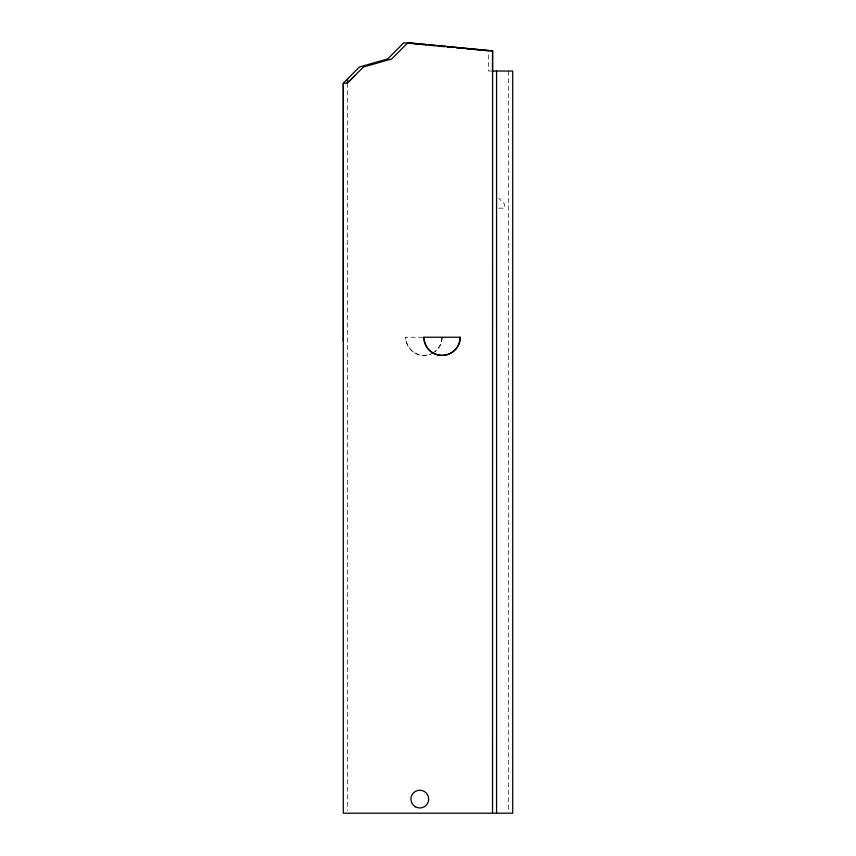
<?xml version="1.0" encoding="UTF-8"?>
<svg xmlns="http://www.w3.org/2000/svg" width="856" height="856" viewBox="0 0 856 856"><rect width="100%" height="100%" fill="white"/><g stroke="black" fill="none" stroke-linecap="round" stroke-linejoin="round"><path stroke-width="0.64" stroke-dasharray="4.28 3.21" d="M491.526 71.037L488.498 71.037L488.498 52.13M498.802 208.169L504.644 208.169L504.644 204.145L498.802 198.303M422.736 337.243L405.658 337.243A18.147 18.137 -90 0 0 430.729 354.01M508.678 71.037L508.678 810.525M347.333 83.139L347.333 810.525M442.167 337.243A18.147 18.137 -90 0 1 434.099 352.33M433.093 352.961A18.147 18.137 -90 0 1 405.894 337.243M441.921 337.243A18.147 18.137 -90 0 1 434.827 351.645"/><path stroke-width="1.28" d="M343.299 341.276L343.299 83.139L359.424 67.003L387.661 58.936L403.797 42.8L407.766 43.175M492.51 71.037L492.585 50.879L407.841 42.8L391.706 58.936L363.468 67.003L347.333 83.139L343.299 83.139L343.299 813.2L512.712 813.2L512.712 71.037L492.339 71.037M347.675 78.752L347.333 83.139L354.865 75.628M460.068 337.243L459.447 341.94A18.147 18.147 -90 0 1 424.405 341.94L423.784 337.243L460.314 337.243A18.147 18.147 -90 0 1 442.167 355.401A18.147 18.147 -90 0 1 424.02 337.243M492.542 813.2L492.585 50.879M411.736 43.56L417.033 44.063M421.002 44.437L426.299 44.94M430.268 45.325L435.554 45.828M438.208 46.074L444.82 46.706M447.474 46.962L452.76 47.465M456.73 47.84L462.026 48.343M465.996 48.728L471.292 49.231M475.262 49.605L480.558 50.108M484.528 50.493L488.498 50.868M407.841 42.8L492.521 50.943M496.576 71.037L496.576 813.2M415.353 806.769A8.87 8.87 0 0 0 428.663 799.087A8.87 8.87 0 0 0 415.353 791.404A8.87 8.87 0 0 0 415.353 806.769"/></g></svg>
